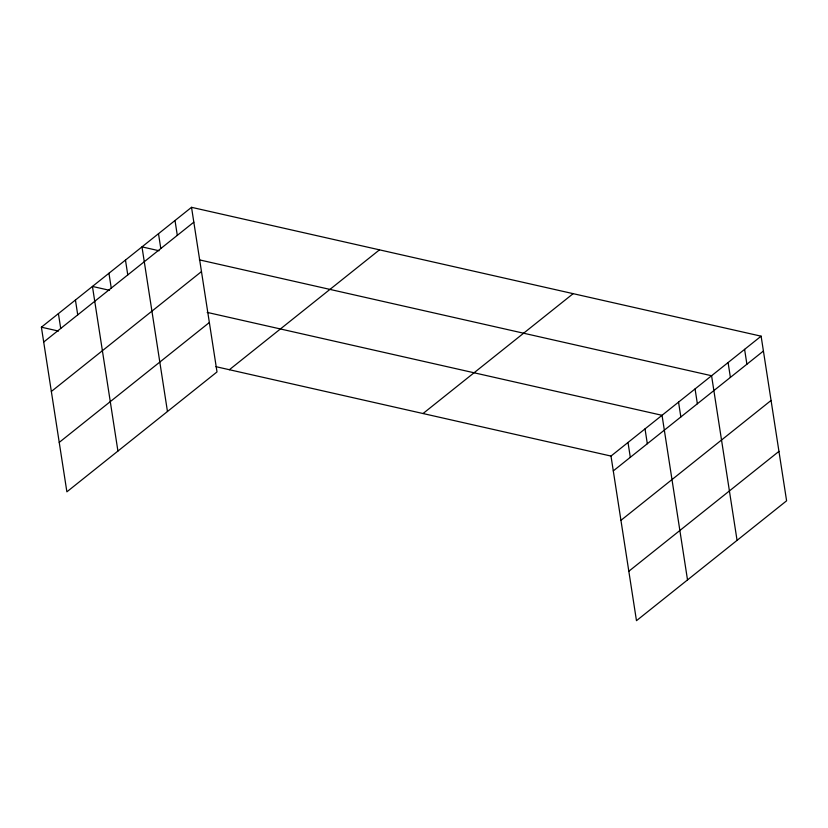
<?xml version="1.0" encoding="UTF-8"?>
<svg xmlns="http://www.w3.org/2000/svg" width="828" height="828" viewBox="0 0 828 828"><rect width="100%" height="100%" fill="white"/><g stroke="black" fill="none" stroke-linecap="round" stroke-linejoin="round"><path stroke-width="1.24" d="M191.527 207.321L217.008 371.938L66.882 491.822L41.4 327.195L191.527 207.321L761.118 336.178L786.6 500.805L636.473 620.679L610.992 456.062L761.118 336.178M43.698 342.047L193.824 222.173M51.346 391.468L201.473 271.594M59.233 442.39L209.36 322.516M229.366 369.723L379.483 249.849M423.025 413.534L573.152 293.661M613.289 470.904L763.416 351.031M620.948 520.336L771.065 400.452M628.825 571.258L778.951 451.374M159.069 250.749L141.981 246.879L167.463 411.506M199.351 259.857L711.573 375.736L737.065 540.363M109.534 290.307L92.446 286.436L117.928 451.063M207.176 312.394L662.038 415.304L687.519 579.921M41.4 327.195L58.488 331.065M215.942 366.68L610.992 456.062M744.6 349.364L746.897 364.216M728.091 362.55L730.389 377.402M695.065 388.932L697.362 403.774M678.546 402.118L680.844 416.96M645.022 428.883L647.32 443.736M628.007 442.473L630.305 457.325M175.008 220.507L177.306 235.359M158.5 233.693L160.798 248.545M125.473 260.064L127.771 274.917M108.954 273.25L111.252 288.103M75.431 300.026L77.728 314.878M58.415 313.615L60.713 328.457"/></g></svg>
